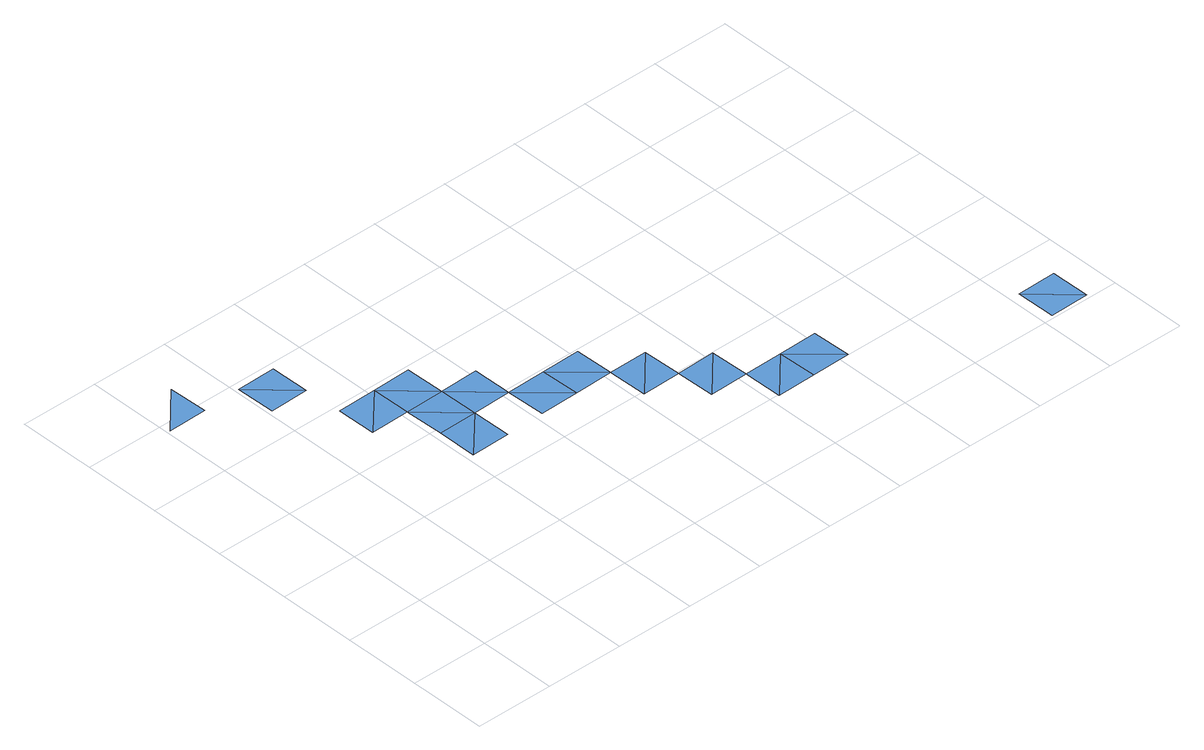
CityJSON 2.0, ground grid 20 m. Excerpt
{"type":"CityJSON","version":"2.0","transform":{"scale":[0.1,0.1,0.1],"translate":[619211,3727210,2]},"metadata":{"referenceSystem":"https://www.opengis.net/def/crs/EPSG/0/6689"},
"CityObjects":{
"waterbody1":{"type":"WaterBody","attributes":{"name":"福岡県津波浸水想定図","class":"1140","function":"2","WaterBodyTsunamiRiskAttribute.description":"1","WaterBodyTsunamiRiskAttribute.rank":"4"},"geometry":[{"type":"MultiSurface","lod":"1","boundaries":[[[0,1,2]]]}]},
"waterbody2":{"type":"WaterBody","attributes":{"name":"福岡県津波浸水想定図","class":"1140","function":"2","WaterBodyTsunamiRiskAttribute.description":"1","WaterBodyTsunamiRiskAttribute.rank":"3"},"geometry":[{"type":"MultiSurface","lod":"1","boundaries":[[[3,4,5]],[[6,7,8]],[[5,4,9]],[[6,10,7]],[[11,12,10]],[[10,13,7]],[[10,12,13]],[[13,14,7]],[[12,15,13]],[[13,15,16]],[[17,18,15]],[[15,18,19]],[[20,21,22]],[[20,23,21]],[[24,25,23]],[[24,26,25]],[[27,28,26]],[[27,29,28]],[[29,30,28]],[[28,30,31]]]}]},
"waterbody3":{"type":"WaterBody","attributes":{"name":"福岡県津波浸水想定図","class":"1140","function":"2","WaterBodyTsunamiRiskAttribute.description":"1","WaterBodyTsunamiRiskAttribute.rank":"2"},"geometry":[{"type":"MultiSurface","lod":"1","boundaries":[[[32,12,11]],[[32,33,12]],[[18,22,19]],[[19,22,34]],[[35,36,37]],[[37,36,38]]]}]}
},
"vertices":[
[107,1078,5],[9,976,5],[109,978,5],
[211,880,6],[311,882,6],[209,980,6],[315,682,7],[413,784,7],[313,782,7],[309,982,6],[415,684,7],[417,584,7],[516,586,7],[515,686,7],[513,786,8],[616,588,7],[614,688,7],[618,488,7],[718,490,7],[716,590,7],[820,392,6],[918,494,6],[818,492,7],[920,394,6],[922,294,7],[1020,396,7],[1022,296,7],[1024,196,6],[1122,298,6],[1124,198,6],[1224,200,6],[1222,300,6],
[418,484,6],[518,486,6],[816,592,7],[1628,7,6],[1728,9,6],[1626,107,6],[1726,109,6]
]}
